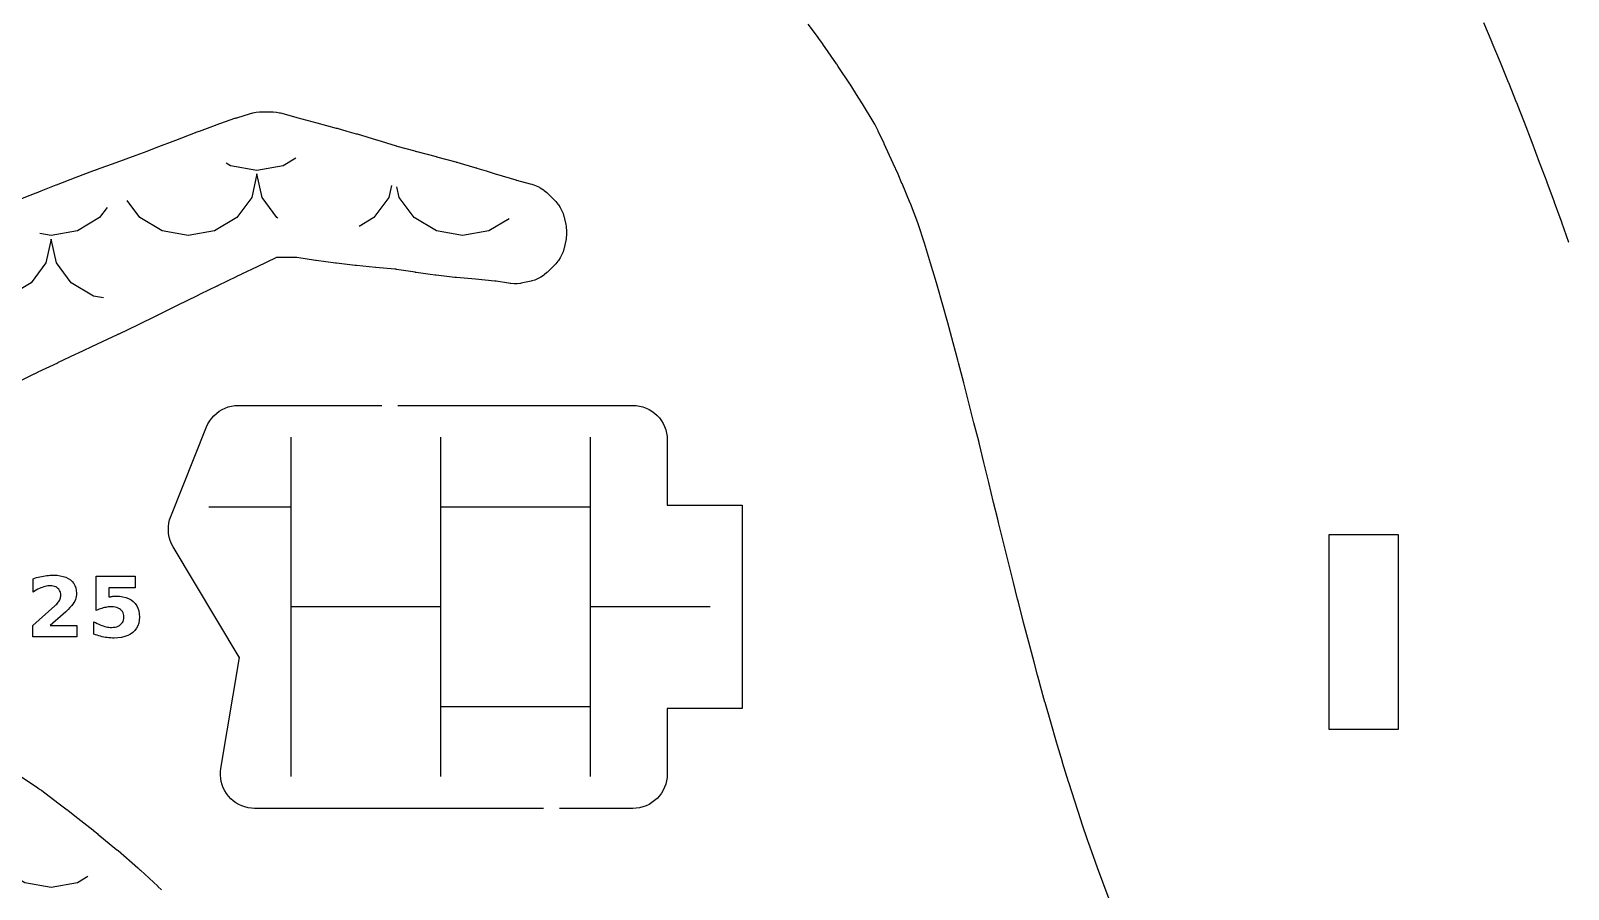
# Model space of a CAD drawing. Header units: millimetres. Extents: x 1 to 293, y 4 to 294.
# Drawn here: x 36.6 to 98.2, y 126.7 to 161.1 of the extents above; entities that cross this region are included whole.
import ezdxf

# ---------------------------------------------------------------- set-up
doc = ezdxf.new("R2010")
doc.units = ezdxf.units.MM
for name, color, linetype in [('CUT', 1, 'CONTINUOUS'), ('ENGRAVE', 5, 'CONTINUOUS'), ('SCORE', 7, 'CONTINUOUS')]:
    doc.layers.add(name, color=color, linetype=linetype)

msp = doc.modelspace()

# ---------------------------------------------------------------- linework, layer by layer
at = {"layer": 'CUT', "color": 1}
for points in [[(79.8326, 126.1857), (79.5406, 126.9725), (79.5395, 126.9755), (79.3312, 127.5411), (79.3279, 127.5503), (79.2476, 127.7733), (79.2466, 127.776), (78.9652, 128.5631), (78.9566, 128.5879), (78.6942, 129.3696), (78.6897, 129.3835), (78.5293, 129.8791), (78.5279, 129.8835), (78.433, 130.1802), (78.1765, 130.9684), (78.1709, 130.9862), (77.9282, 131.7689), (77.9225, 131.7878), (77.7279, 132.4498), (77.6905, 132.5774), (77.6896, 132.5807), (77.4578, 133.3795), (77.2273, 134.1721), (77.2231, 134.1869), (77.0044, 134.9723), (77.0001, 134.9883), (76.9274, 135.2627), (76.7904, 135.7812), (76.5792, 136.5829), (76.3674, 137.376), (76.3648, 137.3859), (76.1601, 138.1761), (76.1574, 138.1869), (76.1271, 138.3081), (75.9599, 138.979), (75.9584, 138.985), (75.7628, 139.7857), (75.5631, 140.5828), (75.3622, 141.3788), (75.3607, 141.3848), (75.3271, 141.5208), (75.1644, 142.1803), (75.1635, 142.184), (74.9693, 142.9814), (74.9689, 142.9832), (74.7753, 143.7831), (74.5817, 144.5784), (74.58, 144.5853), (74.5272, 144.7917), (74.3767, 145.3821), (74.1717, 146.1829), (73.9647, 146.9833), (73.7548, 147.7829), (73.7274, 147.8863), (73.5425, 148.584), (73.3258, 149.3845), (73.1031, 150.1847), (72.9278, 150.7953), (72.8736, 150.9847), (72.64, 151.7741), (72.6375, 151.7823), (72.3889, 152.5808), (72.1424, 153.3582), (72.1308, 153.3913), (72.1287, 153.3968), (71.8287, 154.165), (71.8232, 154.1787), (71.4936, 154.9661), (71.4899, 154.9749), (71.3306, 155.3394), (71.1428, 155.7656), (71.1395, 155.773), (70.7791, 156.563), (70.7742, 156.5734), (70.5357, 157.071), (70.5296, 157.0832), (70.3979, 157.3431), (70.3756, 157.3833), (69.9071, 158.1573), (69.9029, 158.1641), (69.734, 158.435), (69.4059, 158.953), (69.398, 158.9651), (68.9371, 159.6558), (68.8715, 159.7539), (68.8662, 159.7617), (68.3202, 160.551), (68.3123, 160.5622), (68.1423, 160.7967), (68.1369, 160.8039), (67.7273, 161.3516)], [(94.8076, 161.4205), (95.1392, 160.6358), (95.145, 160.6218), (95.4711, 159.8251), (95.8002, 159.0344), (95.8051, 159.0226), (96.1241, 158.235), (96.1298, 158.2205), (96.2695, 157.8638), (96.2702, 157.862), (96.4375, 157.4329), (96.4421, 157.4209), (96.7425, 156.6278), (96.7435, 156.6252), (97.045, 155.8242), (97.0698, 155.7589), (97.0704, 155.7574), (97.346, 155.0309), (97.3495, 155.0217), (97.6432, 154.23), (97.6462, 154.2217), (97.8702, 153.6056), (97.8708, 153.6041), (97.9338, 153.43), (97.9372, 153.4205), (98.2187, 152.6244)], [(35.9784, 154.2892), (36.7718, 154.5924), (36.78, 154.5956), (36.9659, 154.6697), (36.9689, 154.6709), (37.5726, 154.9098), (37.5837, 154.9142), (38.3731, 155.2185), (38.3805, 155.2214), (39.0374, 155.4702), (39.0405, 155.4713), (39.1576, 155.5154), (39.1687, 155.5195), (39.1798, 155.5235), (39.1908, 155.5275), (39.9862, 155.8107), (40.7857, 156.1042), (41.2252, 156.2704), (41.5824, 156.4052), (42.373, 156.7105), (42.3742, 156.711), (43.16, 157.0135), (43.1691, 157.017), (43.1781, 157.0204), (43.1872, 157.0238), (43.3137, 157.0704), (43.3154, 157.071), (43.9623, 157.3084), (43.9705, 157.3114), (43.9788, 157.3143), (43.9871, 157.3173), (44.7397, 157.5823), (44.7643, 157.5907), (44.789, 157.5988), (44.8137, 157.6067), (45.3602, 157.7756), (45.4245, 157.7937), (45.4585, 157.8024), (45.5912, 157.8292), (45.726, 157.8428), (45.761, 157.8445), (45.8278, 157.8462), (46.1861, 157.8462), (46.2489, 157.8447), (46.2818, 157.8432), (46.4085, 157.8312), (46.5335, 157.8075), (46.5656, 157.7998), (46.6261, 157.7838), (47.2188, 157.6125), (47.2306, 157.6092), (48.0243, 157.3967), (48.8011, 157.1919), (48.8136, 157.1886), (48.826, 157.1852), (48.8384, 157.1817), (49.2248, 157.0719), (49.6052, 156.9641), (49.6158, 156.961), (49.6263, 156.958), (49.6368, 156.9548), (50.4217, 156.7184), (50.4275, 156.7166), (51.2079, 156.4777), (51.2166, 156.4751), (51.2253, 156.4726), (51.234, 156.4702), (51.9559, 156.2723), (51.9638, 156.2701), (52.0177, 156.2549), (52.03, 156.2516), (52.8086, 156.0487), (52.8157, 156.0468), (52.8229, 156.0449), (52.83, 156.043), (53.603, 155.8325), (53.6146, 155.8292), (53.6261, 155.826), (53.6377, 155.8227), (54.4003, 155.6001), (54.4146, 155.5959), (54.4289, 155.5915), (54.4432, 155.5871), (54.8112, 155.4707), (55.2206, 155.3423), (55.231, 155.3391), (56.005, 155.1111), (56.015, 155.1083), (56.025, 155.1055), (56.0351, 155.1028), (56.5857, 154.9607), (56.6535, 154.9413), (56.6888, 154.9302), (56.8227, 154.8801), (56.9506, 154.8161), (56.9828, 154.7979), (57.0432, 154.7615), (57.0491, 154.7577), (57.109, 154.7171), (57.1399, 154.6948), (57.2526, 154.6042), (57.281, 154.5788), (57.3335, 154.529), (57.529, 154.3335), (57.5788, 154.281), (57.6042, 154.2526), (57.6948, 154.1399), (57.7131, 154.1145), (57.7847, 154.0037), (57.7963, 153.9837), (57.8521, 153.8763), (57.8988, 153.7628), (57.9348, 153.6472), (57.9427, 153.6169), (57.9566, 153.5588), (58.0075, 153.3218), (58.0206, 153.2522), (58.0264, 153.2156), (58.0416, 153.0728), (58.0416, 152.9272), (58.0264, 152.7844), (58.0206, 152.7478), (58.0075, 152.6782), (57.9566, 152.4412), (57.9427, 152.3831), (57.9348, 152.3528), (57.8988, 152.2372), (57.8521, 152.1237), (57.7963, 152.0163), (57.7847, 151.9963), (57.7131, 151.8855), (57.6948, 151.8601), (57.6042, 151.7474), (57.5788, 151.719), (57.529, 151.6665), (57.3335, 151.471), (57.281, 151.4212), (57.2526, 151.3958), (57.1399, 151.3052), (57.1145, 151.2869), (57.0037, 151.2153), (56.9837, 151.2037), (56.8763, 151.1479), (56.7628, 151.1012), (56.6472, 151.0652), (56.6169, 151.0573), (56.5588, 151.0434), (56.2842, 150.9844), (56.223, 150.9727), (56.1908, 150.9674), (56.0653, 150.9524), (55.9372, 150.9491), (55.8111, 150.9577), (55.7787, 150.9614), (55.7169, 150.97), (55.2177, 151.0511), (55.1993, 151.0538), (55.1809, 151.0562), (55.1625, 151.0583), (54.3942, 151.1356), (54.3842, 151.1366), (53.6219, 151.2008), (53.6024, 151.2026), (53.5829, 151.2045), (53.5634, 151.2066), (52.8153, 151.2917), (52.7989, 151.2937), (52.7824, 151.2958), (52.7659, 151.298), (52.5661, 151.3258), (52.0103, 151.4029), (51.9961, 151.4049), (51.9818, 151.407), (51.9675, 151.4093), (51.2235, 151.5288), (51.2016, 151.5319), (51.1797, 151.5347), (51.1577, 151.537), (50.3933, 151.6038), (50.385, 151.6045), (49.6164, 151.6765), (49.6002, 151.6781), (49.584, 151.6798), (49.5678, 151.6817), (48.8116, 151.7711), (48.7975, 151.7729), (48.7833, 151.7747), (48.7692, 151.7766), (48.003, 151.8839), (47.9937, 151.8852), (47.9845, 151.8865), (47.9752, 151.8879), (47.2268, 152.0034), (47.213, 152.0053), (47.1754, 152.0081), (47.1615, 152.0083), (46.4548, 152.0064), (46.4354, 152.0058), (46.4175, 152.0038), (46.4005, 151.9979), (46.3828, 151.9901), (45.6272, 151.6323), (45.0009, 151.3323), (44.9931, 151.3286), (44.8339, 151.2536), (44.8236, 151.2487), (44.0442, 150.8642), (44.0366, 150.8605), (44.0289, 150.8568), (44.0213, 150.8531), (43.3434, 150.5294), (43.2244, 150.4716), (42.4286, 150.0785), (41.7354, 149.7325), (41.6457, 149.6878), (41.6372, 149.6836), (41.6287, 149.6795), (41.6202, 149.6753), (40.8288, 149.2948), (40.0815, 148.9325), (40.0782, 148.9309), (40.0474, 148.9161), (40.0371, 148.9112), (40.0268, 148.9063), (40.0165, 148.9015), (39.2201, 148.5347), (38.4319, 148.1622), (38.3631, 148.1296), (37.6322, 147.7796), (37.6225, 147.775), (36.8336, 147.4048), (36.8239, 147.4002), (36.6863, 147.3327), (36.684, 147.3316), (36.0329, 147.0137)], [(57.1091, 129.925), (45.5328, 129.925), (45.4022, 129.9313), (45.271, 129.9504), (45.1423, 129.9821), (45.0172, 130.026), (44.8969, 130.0817), (44.7826, 130.1488), (44.6752, 130.2265), (44.5758, 130.3143), (44.4854, 130.4112), (44.4047, 130.5163), (44.3345, 130.6288), (44.2754, 130.7475), (44.2281, 130.8713), (44.1928, 130.9991), (44.1701, 131.1297), (44.16, 131.2619), (44.1628, 131.3944), (44.178, 131.5243), (44.9203, 135.9781), (44.9211, 135.985), (44.9179, 135.9911), (42.2665, 140.4101), (42.2013, 140.5326), (42.1482, 140.6628), (42.1087, 140.7978), (42.0832, 140.9361), (42.072, 141.0763), (42.0751, 141.2169), (42.0926, 141.3565), (42.1243, 141.4935), (42.1691, 141.6248), (43.6042, 145.2124), (43.6603, 145.3346), (43.7291, 145.4523), (43.8092, 145.5626), (43.8999, 145.6644), (44.0003, 145.7567), (44.1092, 145.8387), (44.2258, 145.9094), (44.3488, 145.9683), (44.477, 146.0147), (44.6091, 146.0481), (44.744, 146.0683), (44.8783, 146.075), (50.6286, 146.075)], [(51.2786, 146.075), (60.7018, 146.075), (60.8348, 146.0685), (60.9683, 146.0487), (61.0992, 146.0159), (61.2262, 145.9704), (61.3482, 145.9127), (61.464, 145.8433), (61.5723, 145.763), (61.6723, 145.6723), (61.763, 145.5723), (61.8433, 145.464), (61.9127, 145.3482), (61.9704, 145.2262), (62.0159, 145.0992), (62.0487, 144.9683), (62.0685, 144.8348), (62.075, 144.7018), (62.075, 142.075), (65.075, 142.075), (65.075, 133.925), (62.075, 133.925), (62.075, 131.2982), (62.0685, 131.1652), (62.0487, 131.0317), (62.0159, 130.9008), (61.9704, 130.7738), (61.9127, 130.6518), (61.8433, 130.536), (61.763, 130.4277), (61.6723, 130.3277), (61.5723, 130.237), (61.464, 130.1567), (61.3482, 130.0873), (61.2262, 130.0296), (61.0992, 129.9841), (60.9683, 129.9513), (60.8348, 129.9315), (60.7018, 129.925), (57.7591, 129.925)], [(36.0692, 131.2696), (36.8423, 130.7443), (36.8497, 130.7393), (36.9324, 130.6822), (36.9528, 130.6678), (36.9731, 130.6533), (36.9932, 130.6386), (37.6451, 130.1524), (38.0182, 129.874), (38.031, 129.8643), (38.0438, 129.8545), (38.0565, 129.8447), (38.4463, 129.5389), (38.4478, 129.5377), (39.0407, 129.0713), (39.0515, 129.0627), (39.0623, 129.054), (39.0731, 129.0453), (39.2476, 128.902), (39.2504, 128.8997), (40.0129, 128.2704), (40.0234, 128.2616), (40.0324, 128.2541), (40.0458, 128.2426), (40.0506, 128.2385), (40.057, 128.2329), (40.8496, 127.5381), (40.8591, 127.5296), (40.9308, 127.4655), (40.9383, 127.4589), (40.9456, 127.4521), (40.9531, 127.4454), (41.6509, 126.8026), (41.6569, 126.7971), (41.7993, 126.6643)]]:
    msp.add_lwpolyline(points, dxfattribs=at)
msp.add_lwpolyline([(91.395, 140.895), (88.605, 140.895), (88.605, 133.105), (91.395, 133.105), (91.395, 140.895)], close=True, dxfattribs=at)
at = {"layer": 'ENGRAVE', "color": 5}
for points in [[(38.4047, 136.8), (36.6387, 136.8), (36.6387, 137.2606), (37.5258, 138.0435), (37.5636, 138.0792), (37.5981, 138.1146), (37.6291, 138.1497), (37.6567, 138.1845), (37.6808, 138.2191), (37.7015, 138.2535), (37.7189, 138.2879), (37.7332, 138.3227), (37.7443, 138.358), (37.7522, 138.3938), (37.7569, 138.43), (37.7585, 138.4667), (37.7553, 138.5218), (37.7458, 138.5732), (37.7298, 138.6209), (37.7075, 138.6649), (37.6788, 138.7052), (37.6438, 138.7417), (37.6034, 138.7736), (37.5588, 138.7996), (37.5101, 138.8199), (37.4571, 138.8343), (37.4, 138.843), (37.3386, 138.8459), (37.289, 138.8442), (37.2378, 138.8389), (37.1852, 138.8302), (37.131, 138.818), (37.0752, 138.8024), (37.0179, 138.7832), (36.9592, 138.7607), (36.8991, 138.7347), (36.8377, 138.7053), (36.7749, 138.6726), (36.7107, 138.6364), (36.6452, 138.5969), (36.6452, 139.1307), (36.7156, 139.1531), (36.7857, 139.1737), (36.8556, 139.1924), (36.9252, 139.2092), (36.9945, 139.2242), (37.0635, 139.2373), (37.1322, 139.2485), (37.2004, 139.2577), (37.2682, 139.2648), (37.3355, 139.2699), (37.4024, 139.2729), (37.4688, 139.274), (37.6088, 139.2686), (37.738, 139.2526), (37.8564, 139.2259), (37.9639, 139.1886), (38.0607, 139.1406), (38.1467, 139.0819), (38.2205, 139.0137), (38.281, 138.937), (38.328, 138.852), (38.3615, 138.7586), (38.3817, 138.6567), (38.3884, 138.5464), (38.3855, 138.481), (38.377, 138.417), (38.3627, 138.3546), (38.3428, 138.2936), (38.3172, 138.2341), (38.2858, 138.1761), (38.2454, 138.1157), (38.1923, 138.0487), (38.1267, 137.9753), (38.0486, 137.8955), (37.9578, 137.8091), (37.8545, 137.7163), (37.3353, 137.2606), (38.4047, 137.2606), (38.4047, 136.8)], [(40.7385, 139.23), (40.7385, 138.7694), (39.6806, 138.7694), (39.6806, 138.3934), (39.7045, 138.3997), (39.7284, 138.4055), (39.7524, 138.4107), (39.7764, 138.4155), (39.8005, 138.4198), (39.8246, 138.4235), (39.8489, 138.4268), (39.8735, 138.4294), (39.8985, 138.4315), (39.9237, 138.4329), (39.9493, 138.4338), (39.9752, 138.4341), (40.1178, 138.4279), (40.2495, 138.4094), (40.3703, 138.3786), (40.4801, 138.3354), (40.579, 138.2798), (40.6669, 138.2119), (40.7425, 138.133), (40.8043, 138.0444), (40.8524, 137.946), (40.8868, 137.838), (40.9074, 137.7202), (40.9143, 137.5926), (40.9068, 137.4661), (40.8844, 137.349), (40.847, 137.2415), (40.7946, 137.1434), (40.7272, 137.0549), (40.6449, 136.9758), (40.5493, 136.9076), (40.4421, 136.8519), (40.3233, 136.8085), (40.1928, 136.7776), (40.0507, 136.759), (39.897, 136.7528), (39.8283, 136.7539), (39.7597, 136.7572), (39.6914, 136.7628), (39.6232, 136.7705), (39.5554, 136.7805), (39.4877, 136.7927), (39.4202, 136.8071), (39.3529, 136.8239), (39.2857, 136.8429), (39.2186, 136.8643), (39.1517, 136.888), (39.0849, 136.9139), (39.0849, 137.4071), (39.1505, 137.3707), (39.215, 137.3375), (39.2784, 137.3074), (39.3406, 137.2805), (39.4017, 137.2568), (39.4617, 137.2362), (39.5205, 137.2188), (39.5782, 137.2046), (39.6348, 137.1935), (39.6902, 137.1856), (39.7446, 137.1808), (39.7978, 137.1792), (39.871, 137.1823), (39.9389, 137.1916), (40.0014, 137.2071), (40.0585, 137.2288), (40.1103, 137.2567), (40.1566, 137.2907), (40.1967, 137.3301), (40.2294, 137.3738), (40.2549, 137.4219), (40.2731, 137.4745), (40.284, 137.5314), (40.2877, 137.5926), (40.284, 137.6544), (40.2731, 137.7116), (40.2549, 137.7644), (40.2294, 137.8126), (40.1967, 137.8562), (40.1566, 137.8954), (40.1103, 137.9292), (40.0585, 137.9569), (40.0014, 137.9784), (39.9389, 137.9938), (39.871, 138.003), (39.7978, 138.0061), (39.7522, 138.0051), (39.7057, 138.0022), (39.6582, 137.9973), (39.6097, 137.9905), (39.5602, 137.9818), (39.5097, 137.9711), (39.458, 137.9583), (39.4051, 137.9435), (39.351, 137.9265), (39.2956, 137.9074), (39.2389, 137.8862), (39.1809, 137.8628), (39.1809, 139.23), (40.7385, 139.23)]]:
    msp.add_lwpolyline(points, close=True, dxfattribs=at)
at = {"layer": 'SCORE', "color": 7}
for points in [[(47.1887, 155.9899), (46.6749, 155.681), (45.6226, 155.4926), (44.5702, 155.681), (44.3917, 155.7883)], [(45.6226, 155.3551), (45.4132, 154.4079), (44.8171, 153.605), (43.9249, 153.0685), (42.8726, 152.8801), (41.8202, 153.0685), (40.928, 153.605), (40.4177, 154.2924)], [(46.4672, 153.5814), (46.428, 153.605), (45.8319, 154.4079), (45.6226, 155.3551)], [(51.021, 154.8955), (50.9132, 154.4079), (50.3171, 153.605), (49.7252, 153.249)], [(55.7328, 153.5542), (54.9249, 153.0685), (53.8726, 152.8801), (52.8202, 153.0685), (51.928, 153.605), (51.3319, 154.4079), (51.2372, 154.8362)], [(39.6134, 154.0041), (39.3171, 153.605), (38.4249, 153.0685), (37.3726, 152.8801), (36.9167, 152.9617)], [(37.3726, 152.7426), (37.1632, 151.7954), (36.5671, 150.9925), (35.6749, 150.456), (34.6226, 150.2676), (33.5702, 150.456), (32.678, 150.9925), (32.4764, 151.264)], [(39.467, 150.3849), (39.0702, 150.456), (38.178, 150.9925), (37.5819, 151.7954), (37.3726, 152.7426)], [(47, 131.2), (47, 144.8)], [(53, 131.2), (53, 144.8)], [(59, 131.2), (59, 144.8)], [(47, 142), (43.6924, 142)], [(59, 142), (53, 142)], [(53, 138), (47, 138)], [(63.8, 138), (59, 138)], [(59, 134), (53, 134)], [(38.8423, 127.1944), (38.4249, 126.9435), (37.3726, 126.7551), (36.3202, 126.9435), (35.428, 127.48), (34.8319, 128.2829), (34.6226, 129.2301)]]:
    msp.add_lwpolyline(points, dxfattribs=at)

doc.saveas('drawing.dxf')
